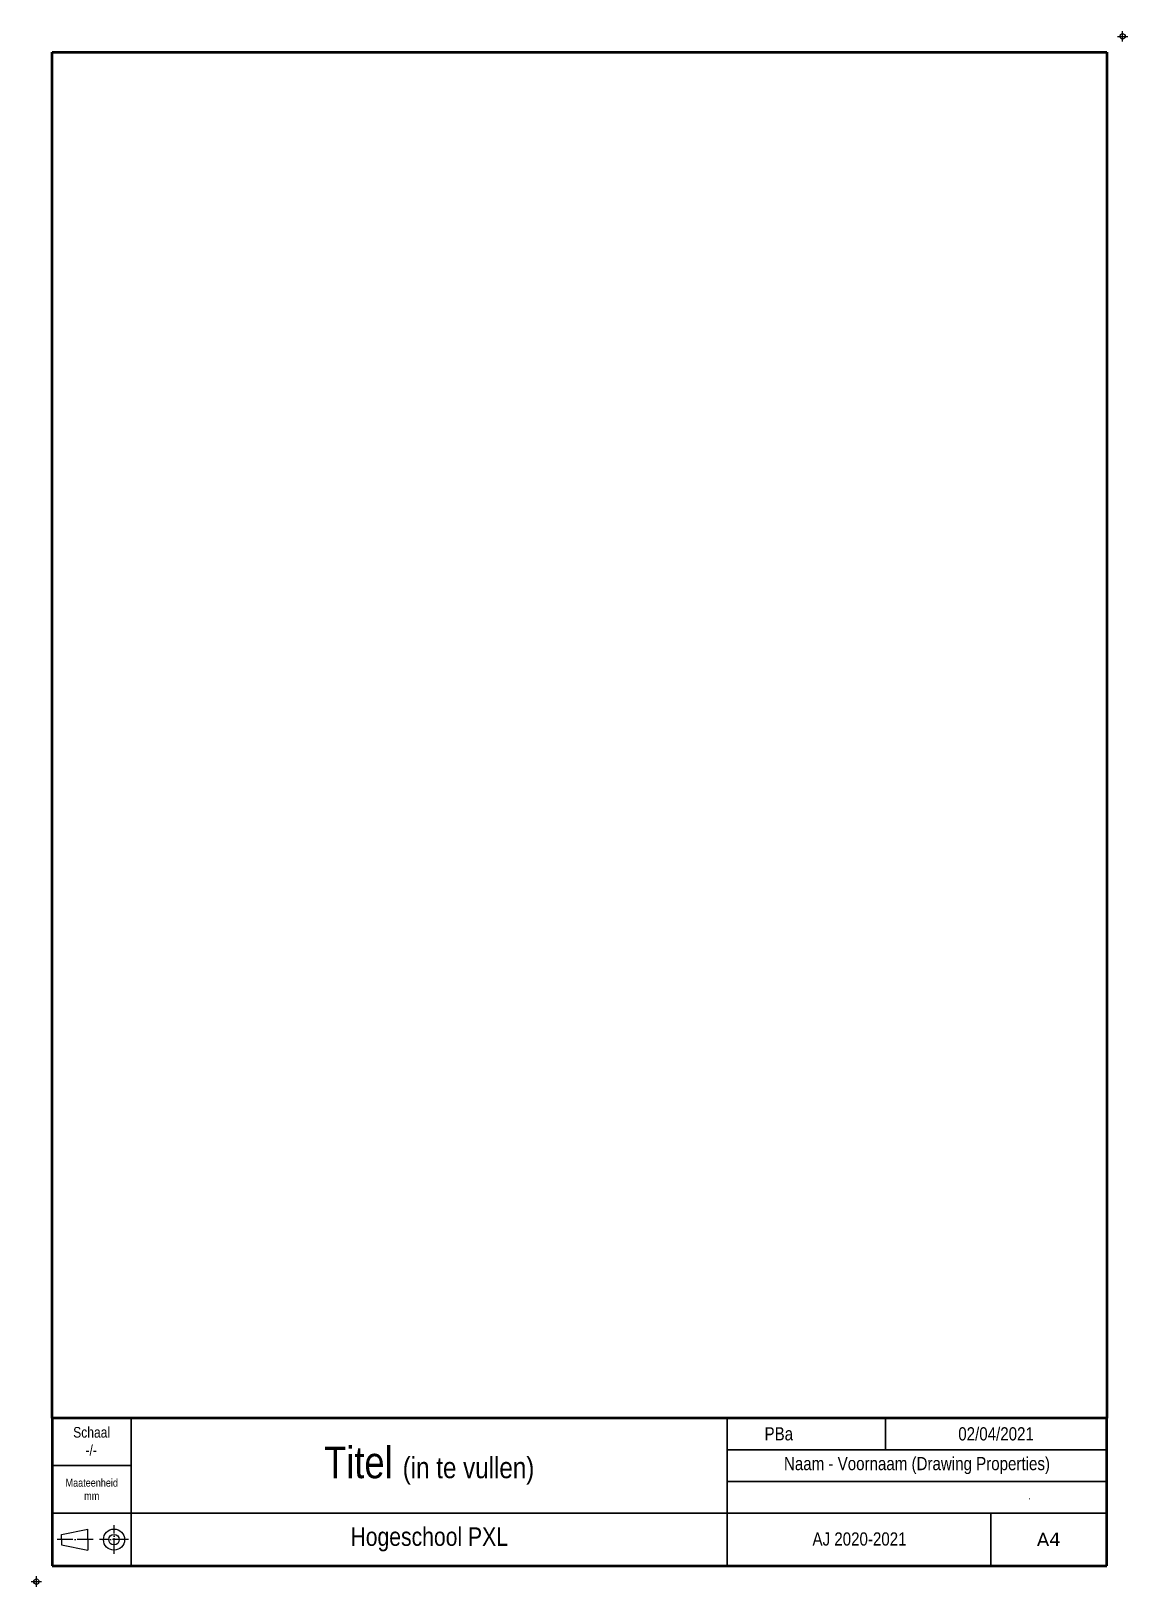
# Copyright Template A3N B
# Paper-space layout 'Portrait A4 (DWGtoPDF)' of a CAD drawing. Header units: millimetres. Extents: x -4 to 204, y -4 to 291.
import ezdxf

# ---------------------------------------------------------------- set-up
doc = ezdxf.new("R2010")
doc.units = ezdxf.units.MM
doc.header["$LTSCALE"] = 0.5
doc.header["$PDMODE"] = 34
doc.linetypes.add('ACAD_ISO04W100', pattern=[30, 24, -3, 0, -3])
doc.layers.get('0').update_dxf_attribs({"color": 250})
doc.layers.add('00 Niet printen', color=212, linetype='Continuous', plot=False)
doc.layers.add('Uitgeverij', color=7, linetype='Continuous', plot=False)
doc.layers.add('Kader', color=7, linetype='Continuous')
doc.styles.add('A3NCAD Technic', font='technic_.ttf')
doc.styles.get("Standard").update_dxf_attribs({"font": 'verdana.ttf'})
doc.styles.add('Technic', font='technic_.ttf')

# ---------------------------------------------------------------- blocks, each defined once
blk = doc.blocks.new('*U29')
at = {"linetype": 'Continuous', "insert": (-0.18, -0.05), "char_height": 2.5, "width": 49.5442, "attachment_point": 5, "style": 'Technic'}
blk.add_mtext('AJ 2020-2021', dxfattribs=at)
blk = doc.blocks.new('*U24')
at = {"linetype": 'Continuous', "insert": (0, 0), "char_height": 2.5, "attachment_point": 5, "style": 'Technic'}
blk.add_mtext_dynamic_manual_height_columns('02/04/2021', width=4.131, gutter_width=12.5, heights=[0], dxfattribs=at)
blk = doc.blocks.new('*U26')
at = {"insert": (0, 0), "char_height": 3.5, "width": 113, "attachment_point": 5, "style": 'Technic'}
blk.add_mtext('Hogeschool PXL', dxfattribs=at)
blk = doc.blocks.new('*U30')
at = {"lineweight": 30, "insert": (0, 0), "char_height": 2.5, "width": 72, "attachment_point": 5, "style": 'Technic'}
blk.add_mtext('Naam - Voornaam (Drawing Properties)', dxfattribs=at)
blk = doc.blocks.new('*U28')
at = {"linetype": 'Continuous', "insert": (-7.91, 0.01), "char_height": 2.5, "attachment_point": 4, "style": 'Technic'}
blk.add_mtext_dynamic_manual_height_columns('PBa ', width=11.7286, gutter_width=12.5, heights=[0], dxfattribs=at)
blk = doc.blocks.new('*U14')
at = {"color": 7, "linetype": 'Continuous', "insert": (20.28, 0.11), "char_height": 1, "attachment_point": 1, "style": 'Technic'}
blk.add_mtext_dynamic_manual_height_columns('.', width=33.7428, gutter_width=12.5, heights=[0], dxfattribs=at)
blk = doc.blocks.new('*U19')
at = {"layer": 'Kader', "lineweight": -3}
for p, q in [((-6.35, 0.98), (-1.35, 1.98)), ((-6.35, -0.02), (-6.35, 0.98)), ((-1.35, -0.02), (-1.35, 1.98)), ((-6.35, -0.02), (-6.35, -1.02)), ((-6.35, -1.02), (-1.35, -2.02)), ((-1.35, -0.02), (-1.35, -2.02))]:
    blk.add_line(p, q, dxfattribs=at)
at = {"layer": 'Kader', "linetype": 'ACAD_ISO04W100', "lineweight": -3, "ltscale": 0.25}
for p, q in [((3.61, -2.73), (3.61, 2.71)), ((-0.35, -0.02), (-7.39, -0.02)), ((6.33, -0.01), (0.89, -0.01))]:
    blk.add_line(p, q, dxfattribs=at)
at = {"layer": 'Kader', "lineweight": -3}
for radius in [2, 1]:
    blk.add_circle((3.61, -0.02), radius, dxfattribs=at)
blk = doc.blocks.new('*U23')
at = {"linetype": 'Continuous', "insert": (-0.1, -1.7), "char_height": 2, "attachment_point": 5, "style": 'A3NCAD Technic'}
blk.add_mtext_dynamic_manual_height_columns('-/-', width=6.28, gutter_width=12.5, heights=[0], dxfattribs=at)
at = {"layer": 'Kader', "lineweight": 30, "insert": (-0.02, 1.67), "char_height": 2, "width": 15, "attachment_point": 5, "style": 'Technic'}
blk.add_mtext('Schaal', dxfattribs=at)
blk = doc.blocks.new('*U32')
at = {"layer": 'Kader', "linetype": 'Continuous', "insert": (7.5, -4.5), "char_height": 1.5, "width": 15, "attachment_point": 5, "style": 'Technic'}
blk.add_mtext('Maateenheid\\Pmm', dxfattribs=at)

psp = doc.layouts.new('Portrait A4 (DWGtoPDF)')

# ---------------------------------------------------------------- linework, layer by layer
at = {"lineweight": 50}
for p, q in [((0.5, 27.98), (0.5, 286.98)), ((0.5, 286.98), (200.5, 286.98)), ((200.5, 286.98), (200.5, 27.98)), ((200.5, 27.98), (0.5, 27.98)), ((0.5, 27.98), (0.5, -0.02)), ((200.5, -0.02), (200.5, 27.98)), ((0.5, -0.02), (200.5, -0.02))]:
    psp.add_line(p, q, dxfattribs=at)
at = {"lineweight": 30}
for p, q in [((0.5, 27.98), (0.5, -0.02)), ((15.5, -0.02), (15.5, 27.98)), ((128.5, -0.02), (128.5, 27.98)), ((158.5, 21.98), (158.5, 27.98)), ((200.5, 21.98), (128.5, 21.98)), ((200.5, 15.98), (128.5, 15.98)), ((15.5, 9.98), (200.5, 9.98)), ((178.5, -0.02), (178.5, 9.98))]:
    psp.add_line(p, q, dxfattribs=at)
at = {"linetype": 'Continuous', "lineweight": 30}
for p, q in [((0.5, 18.98), (15.5, 18.98)), ((15.5, 9.98), (0.5, 9.98))]:
    psp.add_line(p, q, dxfattribs=at)
at = {"layer": '00 Niet printen', "linetype": 'Continuous'}
for p in [(203.5, 289.98), (-2.5, -3.02)]:
    psp.add_point(p, dxfattribs=at)

# ---------------------------------------------------------------- block references
at = {"linetype": 'Continuous'}
for name, p in [('*U23', (8, 23.6)), ('*U32', (0.5, 18.98))]:
    psp.add_blockref(name, p, dxfattribs=at)
at = {"layer": 'Kader', "linetype": 'Continuous'}
for name, p in [('*U28', (143.5, 24.98)), ('*U24', (179.5, 24.98)), ('*U30', (164.5, 18.98)), ('*U26', (72, 4.98)), ('*U29', (153.78, 5.09))]:
    psp.add_blockref(name, p, dxfattribs=at)
at = {"layer": 'Kader', "linetype": 'Continuous', "lineweight": -3}
psp.add_blockref('*U19', (8.61, 4.96), dxfattribs=at)
at = {"layer": 'Uitgeverij', "linetype": 'Continuous'}
psp.add_blockref('*U14', (165.37, 13.48), dxfattribs=at)

# ---------------------------------------------------------------- texts
at = {"lineweight": 30, "insert": (189.5, 4.98), "char_height": 2.5, "width": 22, "attachment_point": 5}
psp.add_mtext('{\\fVerdana|b0|i0|c0|p34;A4}', dxfattribs=at)
at = {"layer": 'Kader', "insert": (72, 18.98), "char_height": 6, "width": 113, "attachment_point": 5}
psp.add_mtext('{\\fTechnic|b0|i0|c2|p2;Titel \\H0.66667x;(in te vullen)}', dxfattribs=at)

# ---------------------------------------------------------------- viewports
at = {"layer": '0', "linetype": 'Continuous'}
psp.add_viewport(center=(100.5, 157.48), size=(200, 259), view_center_point=(210, 148.5), view_height=549.801, dxfattribs=at)

doc.saveas('drawing.dxf')
